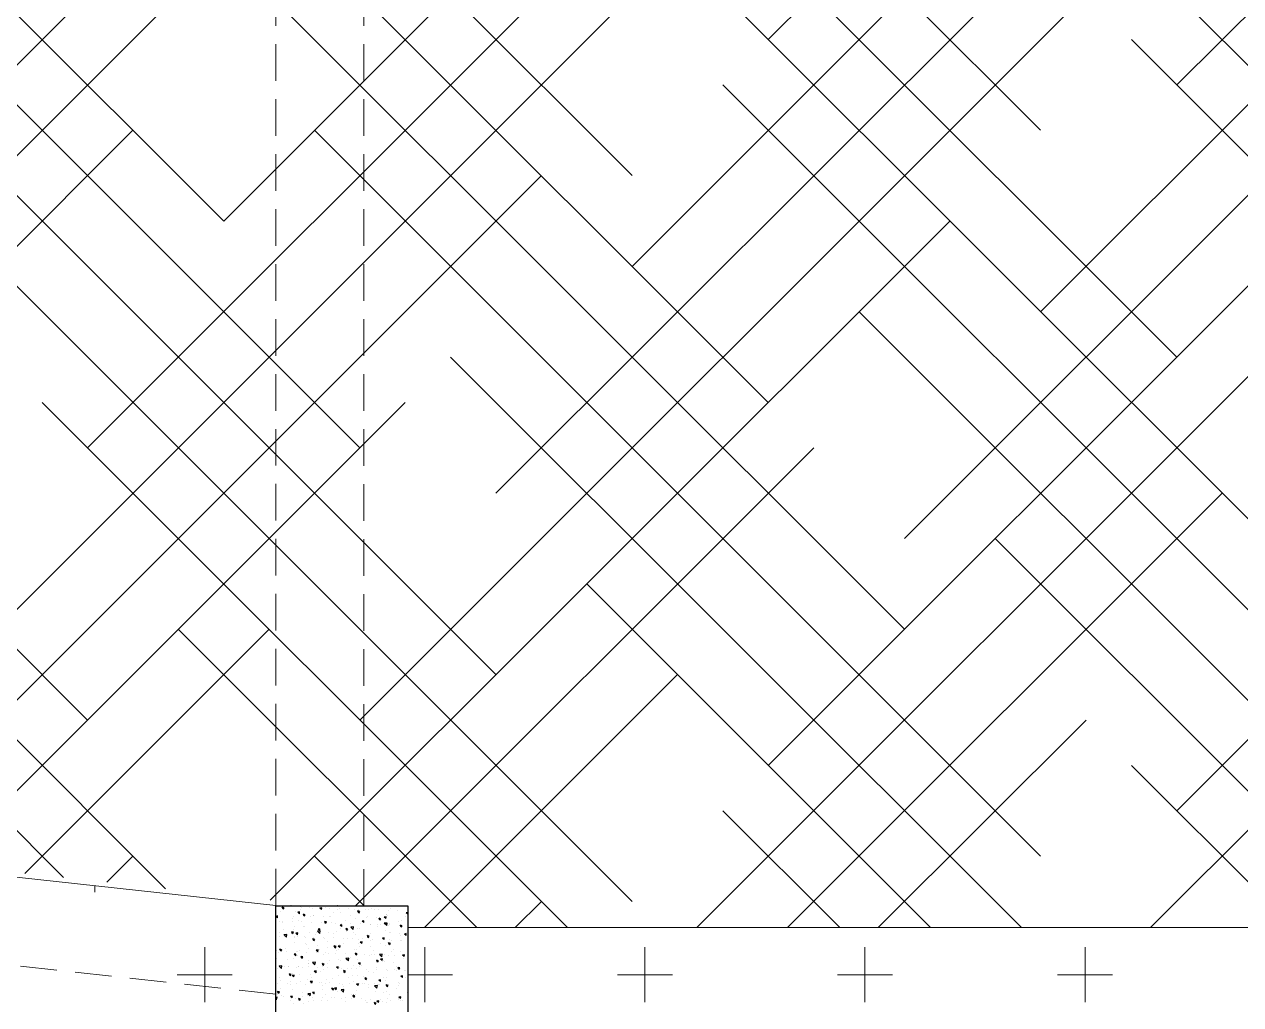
# Model space of a CAD drawing. Header units: millimetres. Extents: x 331487 to 517269, y 198509 to 399936.
# Drawn here: x 394263 to 398409, y 394741 to 398084 of the extents above; entities that cross this region are included whole.
import ezdxf

# ---------------------------------------------------------------- set-up
doc = ezdxf.new("R2010")
doc.units = ezdxf.units.MM
doc.header["$MEASUREMENT"] = 0
doc.linetypes.add('DASHED', pattern=[0.75, 0.5, -0.25])
doc.linetypes.add('DASHED2', pattern=[0.375, 0.25, -0.125])
doc.layers.add('9th_Sunk', color=251, linetype='DASHED', lineweight=5)
doc.layers.add('BEAM', color=1, linetype='Continuous', lineweight=5)
doc.layers.add('COLUMN', color=6, linetype='Continuous')

msp = doc.modelspace()

# ---------------------------------------------------------------- linework, layer by layer
at = {"layer": '9th_Sunk', "linetype": 'Continuous'}
for p, q in [((394942.9, 397413.5), (392820, 399536.5)), ((396335.1, 397568.2), (394366.8, 399536.5)), ((394942.9, 397413.5), (397065.9, 399536.5)), ((397727.2, 397722.9), (395913.6, 399536.5)), ((396335.1, 397258.8), (398612.7, 399536.5)), ((396799.1, 398032.2), (398303.4, 399536.5)), ((397727.2, 397104.1), (400159.5, 399536.5)), ((398191.2, 397877.5), (399850.1, 399536.5)), ((398191.2, 396949.5), (395716.3, 399424.3)), ((393086.8, 396794.8), (395561.7, 399269.7)), ((396799.1, 396794.8), (394324.2, 399269.7)), ((395407, 396640.1), (392932.1, 399115)), ((394478.9, 396640.1), (396953.8, 399115)), ((395871, 396485.4), (398345.9, 398960.3)), ((397263.1, 396330.8), (399738, 398805.6)), ((400047.4, 396330.8), (397572.5, 398805.6)), ((398655.3, 396176.1), (396180.4, 398650.9)), ((392770.1, 396168.8), (395097.6, 398496.3)), ((397263.1, 396021.4), (394788.3, 398496.3)), ((395871, 395866.7), (393396.1, 398341.6)), ((394014.9, 395866.7), (396489.7, 398341.6)), ((395407, 395712), (397881.9, 398186.9)), ((396799.1, 395557.4), (399274, 398032.2)), ((400511.4, 395557.4), (398036.5, 398032.2)), ((399119.3, 395402.7), (396644.4, 397877.5)), ((398191.2, 395402.7), (400666.1, 397877.5)), ((392770.1, 395859.4), (394633.6, 397722.9)), ((397727.2, 395248), (395252.3, 397722.9)), ((393707.9, 395250.4), (396025.7, 397568.2)), ((396335.1, 395093.3), (393860.2, 397568.2)), ((394478.9, 395712), (392770.1, 397420.8)), ((395101.8, 395097.5), (397417.8, 397413.5)), ((396555.1, 395004), (398809.9, 397258.8)), ((394744.9, 395136.6), (392770.1, 397111.4)), ((399208.6, 395004), (397108.5, 397104.1)), ((398101.9, 395004), (400202.1, 397104.1)), ((397661.8, 395004), (395716.3, 396949.5)), ((393986.7, 395219.8), (395561.7, 396794.8)), ((396115, 395004), (394324.2, 396794.8)), ((394397.5, 395174.8), (392932.1, 396640.1)), ((395392.7, 395079), (396953.8, 396640.1)), ((396864.5, 395004), (398345.9, 396485.4)), ((398899.2, 395004), (397572.5, 396330.8)), ((397352.4, 395004), (396180.4, 396176.1)), ((394265.5, 395189.2), (395097.6, 396021.4)), ((395805.6, 395004), (394788.3, 396021.4)), ((395627, 395004), (396489.7, 395866.7)), ((397173.8, 395004), (397881.9, 395712)), ((398589.9, 395004), (398036.5, 395557.4)), ((397043.1, 395004), (396644.4, 395402.7)), ((394544.2, 395158.7), (394633.6, 395248)), ((395421.3, 395079), (395252.3, 395248)), ((395936.4, 395004), (396025.7, 395093.3))]:
    msp.add_line(p, q, dxfattribs=at)
at = {"layer": 'BEAM', "linetype": 'DASHED2', "ltscale": 500}
for p, q in [((395120.1, 395079.3), (395120.1, 399536.5)), ((395420.1, 395079), (395420.1, 399536.5)), ((395120.1, 394777.5), (392620.1, 395051.5))]:
    msp.add_line(p, q, dxfattribs=at)
at = {"layer": 'BEAM', "ltscale": 750}
for p, q in [((395120.1, 395079.3), (392620.1, 395353.3)), ((395420.1, 395079), (395122.2, 395079)), ((399010.1, 395004), (395570.1, 395004))]:
    msp.add_line(p, q, dxfattribs=at)
at = {"layer": 'BEAM', "color": 253, "linetype": 'Continuous', "ltscale": 750}
for p, q in [((394503.6, 395124.5), (394503.6, 395146.8)), ((394878.6, 394803.9), (394878.6, 394937)), ((395628.6, 394749.5), (395628.6, 394937)), ((396378.6, 394749.5), (396378.6, 394937)), ((397128.6, 394749.5), (397128.6, 394937)), ((397878.6, 394749.5), (397878.6, 394937)), ((394784.8, 394843.2), (394972.3, 394843.2)), ((395570.1, 394843.2), (395722.3, 394843.2)), ((396284.8, 394843.2), (396472.3, 394843.2)), ((397034.8, 394843.2), (397222.3, 394843.2)), ((397784.8, 394843.2), (397972.3, 394843.2)), ((394878.6, 394749.5), (394878.6, 394803.9))]:
    msp.add_line(p, q, dxfattribs=at)
at = {"layer": 'COLUMN'}
for p, q in [((395120.1, 394329), (395120.1, 395079)), ((395120.1, 395079), (395570.1, 395079)), ((395570.1, 395079), (395570.1, 394329))]:
    msp.add_line(p, q, dxfattribs=at)
at = {"layer": 'COLUMN', "color": 2, "linetype": 'Continuous'}
for p, q in [((395136.9, 395077.1), (395136.9, 395077.1)), ((395145.2, 395067.2), (395142.5, 395074.2)), ((395148.6, 395072.1), (395142.5, 395074.2)), ((395145.2, 395067.2), (395148.6, 395072.1)), ((395170.1, 395075.8), (395170.1, 395075.8)), ((395173.1, 395078), (395172, 395079)), ((395173.1, 395078), (395173.3, 395079)), ((395203.4, 395074.6), (395203.4, 395074.6)), ((395208.4, 395071.2), (395208.4, 395071.2)), ((395236.7, 395073.4), (395236.7, 395073.4)), ((395244.6, 395069.9), (395244.6, 395069.9)), ((395270, 395072.2), (395270, 395072.2)), ((395276.9, 395071.6), (395270.7, 395070.4)), ((395276.4, 395065.6), (395270.7, 395070.4)), ((395276.4, 395065.6), (395276.9, 395071.6)), ((395291.5, 395074.3), (395291.5, 395074.3)), ((395303.3, 395071), (395303.3, 395071)), ((395330.5, 395078.2), (395330.2, 395079)), ((395330.5, 395078.2), (395331.1, 395079)), ((395336.6, 395069.8), (395336.6, 395069.8)), ((395369.9, 395068.5), (395369.9, 395068.5)), ((395446.5, 395068.4), (395446.5, 395068.4)), ((395459.6, 395076), (395459.6, 395076)), ((395511, 395070.1), (395511, 395070.1)), ((395126.5, 395043.8), (395120.2, 395042.6)), ((395126, 395037.8), (395120.2, 395042.6)), ((395121.7, 395047.1), (395121.7, 395047.1)), ((395126, 395037.8), (395126.5, 395043.8)), ((395134, 395026.4), (395134, 395026.4)), ((395137.8, 395060.7), (395137.8, 395060.7)), ((395143.3, 395026.6), (395143.3, 395026.6)), ((395177.3, 395034.4), (395177.3, 395034.4)), ((395181.4, 395043), (395181.4, 395043)), ((395187.3, 395060.3), (395187.3, 395060.3)), ((395201.7, 395057.7), (395195.5, 395056.5)), ((395201.2, 395051.7), (395195.5, 395056.5)), ((395198.5, 395028), (395198.5, 395028)), ((395201.2, 395051.7), (395201.7, 395057.7)), ((395203.3, 395067), (395203.3, 395067)), ((395217.7, 395042.8), (395215, 395049.8)), ((395221.1, 395047.8), (395215, 395049.8)), ((395217.7, 395042.8), (395221.1, 395047.8)), ((395238.1, 395040.4), (395238.1, 395040.4)), ((395247.9, 395044.9), (395247.9, 395044.9)), ((395248.3, 395046.8), (395248.3, 395046.8)), ((395284, 395043.6), (395284, 395043.6)), ((395302.7, 395042), (395302.7, 395042)), ((395308, 395042.7), (395308, 395042.7)), ((395318.5, 395055.2), (395318.5, 395055.2)), ((395330, 395066.7), (395330, 395066.7)), ((395342.3, 395054.4), (395342.3, 395054.4)), ((395357.9, 395028.9), (395357.9, 395028.9)), ((395375, 395046.5), (395375, 395046.5)), ((395389, 395065.7), (395389, 395065.7)), ((395393.4, 395035), (395393.4, 395035)), ((395403, 395053.9), (395400.3, 395060.9)), ((395406.4, 395058.8), (395400.3, 395060.9)), ((395403, 395053.9), (395406.4, 395058.8)), ((395403.2, 395067.3), (395403.2, 395067.3)), ((395406.9, 395056), (395406.9, 395056)), ((395421.1, 395027.6), (395414.8, 395026.4)), ((395420.6, 395021.6), (395414.8, 395026.4)), ((395420.6, 395021.6), (395421.1, 395027.6)), ((395425.2, 395064.5), (395425.2, 395064.5)), ((395428.5, 395039.4), (395428.5, 395039.4)), ((395434.6, 395042.4), (395434.6, 395042.4)), ((395436.5, 395066.1), (395436.5, 395066.1)), ((395456.6, 395066.4), (395456.6, 395066.4)), ((395464.6, 395038.2), (395464.6, 395038.2)), ((395469.7, 395064.9), (395469.7, 395064.9)), ((395475.5, 395029.5), (395472.8, 395036.5)), ((395478.9, 395034.5), (395472.8, 395036.5)), ((395475.5, 395029.5), (395478.9, 395034.5)), ((395496.3, 395041.5), (395490.1, 395040.3)), ((395495.8, 395035.5), (395490.1, 395040.3)), ((395495.8, 395035.5), (395496.3, 395041.5)), ((395497.6, 395049), (395497.6, 395049)), ((395499.1, 395049.7), (395499.1, 395049.7)), ((395501.6, 395046.2), (395501.6, 395046.2)), ((395503, 395063.7), (395503, 395063.7)), ((395536.3, 395062.5), (395536.3, 395062.5)), ((395548.4, 395029.1), (395548.4, 395029.1)), ((395561.3, 395042.1), (395561.3, 395042.1)), ((395570.1, 395055.1), (395565.3, 395054.2)), ((395570.1, 395050.1), (395565.3, 395054.2)), ((395569.6, 395061.3), (395569.6, 395061.3)), ((395569.6, 395060.3), (395569.6, 395060.3)), ((395131.7, 394988.8), (395131.7, 394988.8)), ((395142.8, 395022.8), (395142.8, 395022.8)), ((395146.1, 394997.8), (395146.1, 394997.8)), ((395177.5, 394983.1), (395174.8, 394990.1)), ((395180.8, 394988.1), (395174.8, 394990.1)), ((395176.5, 395025.3), (395176.5, 395025.3)), ((395177.5, 394983.1), (395180.8, 394988.1)), ((395182.3, 394996.5), (395182.3, 394996.5)), ((395185.1, 395006.9), (395185.1, 395006.9)), ((395195.5, 394986), (395189.2, 394984.8)), ((395194.9, 394980), (395189.2, 394984.8)), ((395194.9, 394980), (395195.4, 394986)), ((395209.8, 395024.1), (395209.8, 395024.1)), ((395213.4, 395008.6), (395213.4, 395008.6)), ((395216.7, 395008.1), (395216.7, 395008.1)), ((395235.9, 394987), (395235.9, 394987)), ((395243.1, 395022.9), (395243.1, 395022.9)), ((395258.4, 394988.5), (395258.4, 394988.5)), ((395271.9, 394993.4), (395262.4, 394992.3)), ((395270.5, 394984.5), (395262.4, 394992.3)), ((395270.7, 394999.8), (395264.4, 394998.7)), ((395270.1, 394993.8), (395264.4, 394998.7)), ((395270.1, 394993.8), (395270.7, 394999.8)), ((395270.5, 394984.5), (395271.9, 394993.4)), ((395276.4, 395021.7), (395276.4, 395021.7)), ((395287.3, 395018.6), (395287.3, 395018.6)), ((395290.2, 395018.5), (395287.6, 395025.5)), ((395293.6, 395023.5), (395287.6, 395025.5)), ((395289.2, 395020.9), (395289.2, 395020.9)), ((395290.2, 395018.5), (395293.6, 395023.5)), ((395300.4, 394988.6), (395300.4, 394988.6)), ((395309.7, 395020.5), (395309.7, 395020.5)), ((395323.4, 395017.3), (395323.4, 395017.3)), ((395326.7, 394992.3), (395326.7, 394992.3)), ((395345.9, 395013.7), (395339.6, 395012.5)), ((395345.4, 395007.7), (395339.6, 395012.5)), ((395340, 395008.3), (395340, 395008.3)), ((395340.1, 395001.1), (395340.1, 395001.1)), ((395343, 395019.3), (395343, 395019.3)), ((395345.4, 395007.7), (395345.9, 395013.7)), ((395362.8, 394994.2), (395360.1, 395001.2)), ((395366.1, 394999.1), (395360.1, 395001.2)), ((395362.8, 394994.2), (395366.1, 394999.1)), ((395362.9, 394991), (395362.9, 394991)), ((395376.3, 395018), (395376.3, 395018)), ((395385.9, 395006.7), (395376.4, 395005.6)), ((395384.5, 394997.8), (395376.4, 395005.6)), ((395384.5, 394997.8), (395385.9, 395006.7)), ((395385, 394988.2), (395385, 394988.2)), ((395397.3, 395002.6), (395397.3, 395002.6)), ((395404.6, 395002.7), (395404.6, 395002.7)), ((395409.6, 395016.8), (395409.6, 395016.8)), ((395442.9, 395015.6), (395442.9, 395015.6)), ((395444.3, 395015.1), (395444.3, 395015.1)), ((395466.6, 395008), (395466.6, 395008)), ((395467.9, 395013.1), (395467.9, 395013.1)), ((395476.1, 395014.4), (395476.1, 395014.4)), ((395499.8, 395019.9), (395490.3, 395018.8)), ((395498.5, 395011), (395490.4, 395018.8)), ((395495.4, 394995.6), (395495.4, 394995.6)), ((395498.5, 395011), (395499.8, 395019.9)), ((395504, 395011.9), (395504, 395011.9)), ((395507.3, 394986.8), (395507.3, 394986.8)), ((395508.8, 395016.7), (395508.8, 395016.7)), ((395509.4, 395013.2), (395509.4, 395013.2)), ((395511.6, 394987.9), (395511.6, 394987.9)), ((395538.5, 395023.4), (395538.5, 395023.4)), ((395542.7, 395012), (395542.7, 395012)), ((395543.5, 394985.5), (395543.5, 394985.5)), ((395548, 395005.2), (395545.4, 395012.2)), ((395551.4, 395010.2), (395545.4, 395012.2)), ((395548, 395005.2), (395551.4, 395010.2)), ((395120.1, 394971), (395120.2, 394972.1)), ((395120.2, 394972.1), (395120.1, 394972.1)), ((395131.7, 394973), (395131.7, 394973)), ((395157.9, 394980.2), (395148.4, 394979.1)), ((395156.6, 394971.3), (395148.5, 394979)), ((395150.3, 394975.2), (395150.3, 394975.2)), ((395156.6, 394971.3), (395157.9, 394980.2)), ((395182.8, 394953.6), (395182.8, 394953.6)), ((395183.6, 394974), (395183.6, 394974)), ((395185.6, 394971.5), (395185.6, 394971.5)), ((395191.4, 394984.7), (395191.4, 394984.7)), ((395196.2, 394974.6), (395196.2, 394974.6)), ((395216.9, 394972.8), (395216.9, 394972.8)), ((395221.7, 394970.2), (395221.7, 394970.2)), ((395223.4, 394950.3), (395223.4, 394950.3)), ((395225, 394945.2), (395225, 394945.2)), ((395250, 394958.8), (395247.3, 394965.8)), ((395253.3, 394963.8), (395247.3, 394965.8)), ((395250, 394958.8), (395253.3, 394963.8)), ((395250.2, 394971.6), (395250.2, 394971.6)), ((395256.2, 394981.8), (395256.2, 394981.8)), ((395261.2, 394943.9), (395261.2, 394943.9)), ((395283.5, 394970.3), (395283.5, 394970.3)), ((395287, 394967.6), (395287, 394967.6)), ((395295.6, 394955.4), (395295.6, 394955.4)), ((395316.7, 394969.1), (395316.7, 394969.1)), ((395318, 394984.4), (395318, 394984.4)), ((395337.8, 394947.7), (395337.8, 394947.7)), ((395350, 394967.9), (395350, 394967.9)), ((395350, 394950), (395350, 394950)), ((395366.2, 394966), (395366.2, 394966)), ((395383.3, 394966.7), (395383.3, 394966.7)), ((395391.2, 394981.6), (395391.2, 394981.6)), ((395402.3, 394964.7), (395402.3, 394964.7)), ((395402.4, 394949.3), (395402.4, 394949.3)), ((395414.8, 394955.8), (395408.6, 394954.7)), ((395414.3, 394949.9), (395408.6, 394954.7)), ((395414.3, 394949.9), (395414.8, 394955.9)), ((395416.6, 394965.5), (395416.6, 394965.5)), ((395435.3, 394969.8), (395432.6, 394976.8)), ((395438.6, 394974.8), (395432.6, 394976.8)), ((395435.3, 394969.8), (395438.6, 394974.8)), ((395436.8, 394976.3), (395436.8, 394976.3)), ((395442, 394961.7), (395442, 394961.7)), ((395444.7, 394984.1), (395444.7, 394984.1)), ((395449.9, 394964.3), (395449.9, 394964.3)), ((395476.2, 394950), (395476.2, 394950)), ((395476.6, 394949.7), (395476.6, 394949.7)), ((395483.2, 394963), (395483.2, 394963)), ((395490.1, 394969.7), (395483.8, 394968.6)), ((395489.5, 394963.7), (395483.8, 394968.6)), ((395489.5, 394963.7), (395490, 394969.7)), ((395507.8, 394945.5), (395505.1, 394952.5)), ((395511.1, 394950.5), (395505.1, 394952.5)), ((395506.5, 394963.3), (395506.5, 394963.3)), ((395507.8, 394945.5), (395511.1, 394950.5)), ((395516.5, 394961.8), (395516.5, 394961.8)), ((395546.2, 394975.7), (395546.2, 394975.7)), ((395546.8, 394960.5), (395546.8, 394960.5)), ((395549.8, 394960.6), (395549.8, 394960.6)), ((395565.3, 394983.6), (395559, 394982.4)), ((395564.7, 394977.6), (395559, 394982.4)), ((395564.7, 394977.6), (395565.3, 394983.6)), ((395124.5, 394924.5), (395124.5, 394924.5)), ((395129.4, 394919.6), (395129.4, 394919.6)), ((395137.2, 394923.5), (395134.5, 394930.5)), ((395140.6, 394928.4), (395134.5, 394930.5)), ((395137.2, 394923.5), (395140.6, 394928.4)), ((395141.7, 394930.5), (395141.7, 394930.5)), ((395154.4, 394934.6), (395154.4, 394934.6)), ((395157.8, 394923.3), (395157.8, 394923.3)), ((395189.2, 394914.2), (395182.9, 394913.1)), ((395188.6, 394908.2), (395182.9, 394913.1)), ((395188.6, 394908.2), (395189.2, 394914.2)), ((395191.1, 394922.1), (395191.1, 394922.1)), ((395193.9, 394908.3), (395193.9, 394908.3)), ((395194, 394921.3), (395194, 394921.3)), ((395201.4, 394926.4), (395201.4, 394926.4)), ((395209.7, 394899.1), (395207, 394906.1)), ((395213.1, 394904.1), (395207, 394906.1)), ((395209.7, 394899.1), (395213.1, 394904.1)), ((395224.4, 394920.8), (395224.4, 394920.8)), ((395233.6, 394933.7), (395233.6, 394933.7)), ((395257.7, 394919.6), (395257.7, 394919.6)), ((395264.4, 394928.1), (395258.1, 394926.9)), ((395263.9, 394922.1), (395258.1, 394926.9)), ((395263.9, 394922.1), (395264.4, 394928.1)), ((395264.4, 394918.8), (395264.4, 394918.8)), ((395268.4, 394930.2), (395268.4, 394930.2)), ((395284.7, 394914.2), (395284.7, 394914.2)), ((395291, 394918.4), (395291, 394918.4)), ((395298.2, 394935.3), (395298.2, 394935.3)), ((395300.6, 394917.6), (395300.6, 394917.6)), ((395322.5, 394934.5), (395319.8, 394941.5)), ((395325.9, 394939.5), (395319.8, 394941.5)), ((395322.5, 394934.5), (395325.9, 394939.5)), ((395324.2, 394917.2), (395324.2, 394917.2)), ((395328, 394926.1), (395328, 394926.1)), ((395339.6, 394942), (395333.3, 394940.8)), ((395339.1, 394936), (395333.3, 394940.8)), ((395335, 394929.1), (395335, 394929.1)), ((395339.1, 394936), (395339.6, 394942)), ((395357.5, 394916), (395357.5, 394916)), ((395374.5, 394902.8), (395374.5, 394902.8)), ((395388.9, 394928.2), (395388.9, 394928.2)), ((395390.8, 394914.8), (395390.8, 394914.8)), ((395395, 394910.2), (395392.3, 394917.2)), ((395398.4, 394915.1), (395392.3, 394917.1)), ((395395, 394929.9), (395395, 394929.9)), ((395395, 394910.2), (395398.4, 394915.1)), ((395405.6, 394939.7), (395405.6, 394939.7)), ((395424.1, 394913.5), (395424.1, 394913.5)), ((395439.7, 394908.3), (395439.7, 394908.3)), ((395441.8, 394938.4), (395441.8, 394938.4)), ((395445.1, 394913.4), (395445.1, 394913.4)), ((395454.7, 394925.8), (395454.7, 394925.8)), ((395457.4, 394912.3), (395457.4, 394912.3)), ((395483.3, 394913.2), (395473.8, 394912.1)), ((395481.9, 394904.3), (395473.8, 394912.1)), ((395481.2, 394912.1), (395481.2, 394912.1)), ((395481.9, 394904.3), (395483.3, 394913.2)), ((395490.7, 394911.1), (395490.7, 394911.1)), ((395493.1, 394942.2), (395493.1, 394942.2)), ((395504.3, 394909.9), (395504.3, 394909.9)), ((395515.7, 394923.7), (395515.7, 394923.7)), ((395521.6, 394929.6), (395521.6, 394929.6)), ((395524, 394909.9), (395524, 394909.9)), ((395543.9, 394922.3), (395543.9, 394922.3)), ((395559, 394911.9), (395552.7, 394910.7)), ((395558.5, 394905.9), (395552.7, 394910.7)), ((395557.3, 394908.7), (395557.3, 394908.7)), ((395558.5, 394905.9), (395559, 394911.9)), ((395123.3, 394898), (395123.3, 394898)), ((395127.2, 394866.3), (395127.2, 394866.3)), ((395130.9, 394874), (395130.9, 394874)), ((395141.4, 394873.4), (395131.9, 394872.3)), ((395140, 394864.5), (395131.9, 394872.3)), ((395140, 394864.5), (395141.4, 394873.4)), ((395151.7, 394872.2), (395151.7, 394872.2)), ((395159.4, 394896.7), (395159.4, 394896.7)), ((395162.7, 394871.7), (395162.7, 394871.7)), ((395164.2, 394872.8), (395164.2, 394872.8)), ((395180.5, 394900.2), (395180.5, 394900.2)), ((395191.7, 394867.9), (395191.7, 394867.9)), ((395197.5, 394871.5), (395197.5, 394871.5)), ((395198.9, 394870.4), (395198.9, 394870.4)), ((395211.4, 394868), (395211.4, 394868)), ((395230.8, 394870.3), (395230.8, 394870.3)), ((395231.4, 394880.3), (395231.4, 394880.3)), ((395233.3, 394882), (395233.3, 394882)), ((395233.4, 394892), (395233.4, 394892)), ((395255.4, 394886.7), (395245.9, 394885.6)), ((395254, 394877.8), (395245.9, 394885.6)), ((395254, 394877.8), (395255.4, 394886.7)), ((395264.1, 394869.1), (395264.1, 394869.1)), ((395278.4, 394871.9), (395278.4, 394871.9)), ((395282.2, 394874.8), (395279.5, 394881.8)), ((395285.6, 394879.8), (395279.5, 394881.8)), ((395282.2, 394874.8), (395285.6, 394879.8)), ((395282.5, 394860.8), (395282.5, 394860.8)), ((395295.9, 394881.9), (395295.9, 394881.9)), ((395297.4, 394867.9), (395297.4, 394867.9)), ((395303.9, 394892.5), (395303.9, 394892.5)), ((395333.3, 394870.2), (395327.1, 394869.1)), ((395332.8, 394864.3), (395327.1, 394869.1)), ((395330.6, 394866.7), (395330.6, 394866.7)), ((395332.8, 394864.3), (395333.3, 394870.3)), ((395335.6, 394894.3), (395335.6, 394894.3)), ((395338, 394867.7), (395338, 394867.7)), ((395340, 394891.3), (395340, 394891.3)), ((395343.3, 394866.2), (395343.3, 394866.2)), ((395369.3, 394900), (395359.8, 394898.9)), ((395368, 394891), (395359.8, 394898.8)), ((395360, 394891.7), (395360, 394891.7)), ((395363.9, 394865.5), (395363.9, 394865.5)), ((395367.9, 394891.1), (395369.3, 394900)), ((395379.5, 394865), (395379.5, 394865)), ((395386.7, 394874.8), (395386.7, 394874.8)), ((395397.2, 394864.2), (395397.2, 394864.2)), ((395400.1, 394895.9), (395400.1, 394895.9)), ((395408.6, 394884.1), (395402.3, 394883)), ((395408, 394878.1), (395402.3, 394883)), ((395405, 394871.6), (395405, 394871.6)), ((395408, 394878.1), (395408.6, 394884.1)), ((395413.9, 394876.5), (395413.9, 394876.5)), ((395430.5, 394863), (395430.5, 394863)), ((395463.8, 394861.8), (395463.8, 394861.8)), ((395464.7, 394867.4), (395464.7, 394867.4)), ((395467.5, 394885.8), (395464.8, 394892.8)), ((395470.9, 394890.8), (395464.8, 394892.8)), ((395467.5, 394885.8), (395470.9, 394890.8)), ((395483.8, 394898), (395477.5, 394896.8)), ((395483.2, 394892), (395477.5, 394896.8)), ((395483.2, 394892), (395483.8, 394898)), ((395484.5, 394887.1), (395484.5, 394887.1)), ((395486.6, 394891.4), (395486.6, 394891.4)), ((395490.8, 394888.8), (395490.8, 394888.8)), ((395497.1, 394860.6), (395497.1, 394860.6)), ((395520.6, 394885.8), (395520.6, 394885.8)), ((395523.9, 394860.8), (395523.9, 394860.8)), ((395531.6, 394871.3), (395531.6, 394871.3)), ((395540, 394861.5), (395537.4, 394868.5)), ((395543.4, 394866.5), (395537.4, 394868.5)), ((395540, 394861.5), (395543.4, 394866.5)), ((395541.7, 394868.9), (395541.7, 394868.9)), ((395555.1, 394897.4), (395555.1, 394897.4)), ((395131.6, 394834.9), (395131.6, 394834.9)), ((395137.9, 394822.6), (395137.9, 394822.6)), ((395169.5, 394839.4), (395166.8, 394846.4)), ((395172.8, 394844.4), (395166.8, 394846.4)), ((395169.5, 394839.4), (395172.8, 394844.4)), ((395171.2, 394821.4), (395171.2, 394821.4)), ((395182.9, 394842.5), (395176.6, 394841.3)), ((395182.4, 394836.5), (395176.6, 394841.3)), ((395178.3, 394846.8), (395178.3, 394846.8)), ((395182.4, 394836.5), (395182.9, 394842.5)), ((395202.2, 394845.4), (395202.2, 394845.4)), ((395204.5, 394820.2), (395204.5, 394820.2)), ((395229.1, 394826.9), (395229.1, 394826.9)), ((395237.8, 394819), (395237.8, 394819)), ((395238.3, 394844.1), (395238.3, 394844.1)), ((395242, 394815.1), (395239.3, 394822.1)), ((395245.3, 394820.1), (395239.3, 394822.1)), ((395241.6, 394819.1), (395241.6, 394819.1)), ((395242, 394815.1), (395245.3, 394820.1)), ((395243.4, 394833.7), (395243.4, 394833.7)), ((395257.6, 394850.4), (395251.8, 394855.2)), ((395258.1, 394856.4), (395251.9, 394855.2)), ((395257.6, 394850.4), (395258.1, 394856.4)), ((395272.8, 394855.7), (395272.8, 394855.7)), ((395293.7, 394828.5), (395293.7, 394828.5)), ((395312.2, 394829.4), (395312.2, 394829.4)), ((395333.3, 394840.9), (395333.3, 394840.9)), ((395354.7, 394850.5), (395352.1, 394857.5)), ((395358.1, 394855.4), (395352.1, 394857.5)), ((395354.7, 394850.5), (395358.1, 394855.4)), ((395370, 394833.4), (395370, 394833.4)), ((395382.8, 394839.9), (395382.8, 394839.9)), ((395384.4, 394821.4), (395384.4, 394821.4)), ((395397.8, 394842.5), (395397.8, 394842.5)), ((395418.9, 394838.7), (395418.9, 394838.7)), ((395427.3, 394826.1), (395424.6, 394833.1)), ((395430.6, 394831.1), (395424.6, 394833.1)), ((395427.3, 394826.1), (395430.6, 394831.1)), ((395437.5, 394854.9), (395437.5, 394854.9)), ((395453.4, 394850.2), (395453.4, 394850.2)), ((395477.5, 394826.3), (395471.2, 394825.1)), ((395477, 394820.3), (395471.2, 394825.1)), ((395477, 394820.3), (395477.5, 394826.3)), ((395488.6, 394835.4), (395488.6, 394835.4)), ((395492.8, 394823.9), (395492.8, 394823.9)), ((395496.6, 394833.1), (395496.6, 394833.1)), ((395502, 394856.5), (395502, 394856.5)), ((395530.4, 394859.4), (395530.4, 394859.4)), ((395552.2, 394834.2), (395546.4, 394839)), ((395552.7, 394840.1), (395546.5, 394839)), ((395552.2, 394834.2), (395552.7, 394840.1)), ((395560.1, 394859.5), (395560.1, 394859.5)), ((395563.4, 394834.5), (395563.4, 394834.5)), ((395563.7, 394858.2), (395563.7, 394858.2)), ((395124.9, 394812.9), (395124.9, 394812.9)), ((395129.2, 394779.7), (395126.5, 394786.7)), ((395132.6, 394784.7), (395126.5, 394786.7)), ((395129.2, 394779.7), (395132.6, 394784.7)), ((395136.6, 394797), (395136.6, 394797)), ((395161.8, 394813.8), (395161.8, 394813.8)), ((395171, 394808.6), (395171, 394808.6)), ((395176, 394793.4), (395176, 394793.4)), ((395189.5, 394814.5), (395189.5, 394814.5)), ((395210.5, 394782.2), (395210.5, 394782.2)), ((395221.4, 394809.7), (395221.4, 394809.7)), ((395238.8, 394780), (395229.3, 394778.9)), ((395237.4, 394771.1), (395229.3, 394778.9)), ((395237.4, 394771.1), (395238.8, 394780)), ((395251.8, 394784.6), (395245.6, 394783.5)), ((395251.3, 394778.7), (395245.6, 394783.5)), ((395251.3, 394778.7), (395251.8, 394784.6)), ((395271.1, 394817.8), (395271.1, 394817.8)), ((395277.7, 394817.8), (395277.7, 394817.8)), ((395280.2, 394807.4), (395280.2, 394807.4)), ((395281, 394792.8), (395281, 394792.8)), ((395288.4, 394813.6), (395288.4, 394813.6)), ((395304.4, 394816.5), (395304.4, 394816.5)), ((395314.5, 394790.8), (395311.8, 394797.8)), ((395317.8, 394795.7), (395311.8, 394797.8)), ((395314.5, 394790.8), (395317.8, 394795.7)), ((395317.2, 394791.5), (395317.2, 394791.5)), ((395327.1, 394798.5), (395320.8, 394797.4)), ((395326.5, 394792.5), (395320.8, 394797.4)), ((395326.5, 394792.5), (395327.1, 394798.5)), ((395331.1, 394787.5), (395331.1, 394787.5)), ((395337.7, 394815.3), (395337.7, 394815.3)), ((395352.8, 394793.2), (395343.3, 394792.1)), ((395351.4, 394784.3), (395343.3, 394792.1)), ((395348.1, 394809.4), (395348.1, 394809.4)), ((395351.4, 394784.3), (395352.8, 394793.2)), ((395351.6, 394803.1), (395351.6, 394803.1)), ((395371, 394814.1), (395371, 394814.1)), ((395395.6, 394789.1), (395395.6, 394789.1)), ((395402.3, 394812.4), (395396, 394811.2)), ((395401.8, 394806.4), (395396, 394811.2)), ((395401.8, 394806.4), (395402.3, 394812.4)), ((395404.3, 394812.9), (395404.3, 394812.9)), ((395415, 394813.3), (395415, 394813.3)), ((395422.2, 394813.6), (395422.2, 394813.6)), ((395435.2, 394801.5), (395435.2, 394801.5)), ((395437.6, 394811.7), (395437.6, 394811.7)), ((395466.7, 394806.5), (395457.2, 394805.4)), ((395465.4, 394797.6), (395457.2, 394805.4)), ((395458.4, 394812.3), (395458.4, 394812.3)), ((395461.7, 394787.3), (395461.7, 394787.3)), ((395465.4, 394797.6), (395466.7, 394806.5)), ((395470.8, 394810.5), (395470.8, 394810.5)), ((395474.7, 394809.1), (395474.7, 394809.1)), ((395486.3, 394782.1), (395486.3, 394782.1)), ((395499.8, 394801.8), (395497.1, 394808.8)), ((395503.1, 394806.8), (395497.1, 394808.8)), ((395497.8, 394786), (395497.8, 394786)), ((395499.8, 394801.8), (395503.1, 394806.8)), ((395499.8, 394803.1), (395499.8, 394803.1)), ((395504.1, 394809.3), (395504.1, 394809.3)), ((395532.3, 394797.6), (395532.3, 394797.6)), ((395537.4, 394808), (395537.4, 394808)), ((395539.4, 394815.5), (395539.4, 394815.5)), ((395541.6, 394813), (395541.6, 394813)), ((395570.1, 394783.1), (395569.6, 394784.5)), ((395570.1, 394784.3), (395569.6, 394784.5)), ((395124.8, 394766.7), (395120.1, 394766.2)), ((395123.5, 394757.8), (395120.1, 394761)), ((395122.7, 394759.5), (395122.7, 394759.5)), ((395123.5, 394757.8), (395124.8, 394766.7)), ((395126.8, 394775.7), (395126.8, 394775.7)), ((395139.9, 394772), (395139.9, 394772)), ((395145.4, 394770.7), (395145.4, 394770.7)), ((395176.6, 394770.8), (395170.4, 394769.6)), ((395176.1, 394764.8), (395170.4, 394769.6)), ((395171.8, 394755.5), (395171.8, 394755.5)), ((395176, 394770.7), (395176, 394770.7)), ((395176.1, 394764.8), (395176.6, 394770.8)), ((395178.7, 394769.5), (395178.7, 394769.5)), ((395179.3, 394745.6), (395179.3, 394745.6)), ((395187.2, 394761.1), (395187.2, 394761.1)), ((395201.7, 394755.4), (395199, 394762.4)), ((395205.1, 394760.4), (395199, 394762.4)), ((395201.7, 394755.4), (395205.1, 394760.4)), ((395212, 394768.3), (395212, 394768.3)), ((395215.5, 394744.4), (395215.5, 394744.4)), ((395226.9, 394773.5), (395226.9, 394773.5)), ((395231.4, 394751.4), (395231.4, 394751.4)), ((395245.3, 394767), (395245.3, 394767)), ((395249.9, 394755.9), (395249.9, 394755.9)), ((395253.4, 394775.4), (395253.4, 394775.4)), ((395278, 394754), (395278, 394754)), ((395278.6, 394765.8), (395278.6, 394765.8)), ((395291.4, 394775.1), (395291.4, 394775.1)), ((395298.4, 394755.2), (395298.4, 394755.2)), ((395311.9, 394764.6), (395311.9, 394764.6)), ((395320.5, 394766.5), (395320.5, 394766.5)), ((395345.2, 394763.4), (395345.2, 394763.4)), ((395356.6, 394765.2), (395356.6, 394765.2)), ((395358.1, 394751.1), (395358.1, 394751.1)), ((395378.5, 394762.2), (395378.5, 394762.2)), ((395380, 394775.1), (395380, 394775.1)), ((395382.2, 394768), (395382.2, 394768)), ((395387, 394766.4), (395384.3, 394773.4)), ((395390.4, 394771.4), (395384.3, 394773.4)), ((395387, 394766.4), (395390.4, 394771.4)), ((395391.1, 394776.8), (395391.1, 394776.8)), ((395411.8, 394761), (395411.8, 394761)), ((395425, 394754.9), (395425, 394754.9)), ((395430.5, 394750.5), (395430.5, 394750.5)), ((395433, 394748.2), (395433, 394748.2)), ((395445, 394759.7), (395445, 394759.7)), ((395459.5, 394742.1), (395456.8, 394749.1)), ((395462.9, 394747.1), (395456.8, 394749.1)), ((395459.5, 394742.1), (395462.9, 394747.1)), ((395471.2, 394754.5), (395465, 394753.4)), ((395470.7, 394748.6), (395465, 394753.4)), ((395470.7, 394748.6), (395471.2, 394754.5)), ((395478.3, 394758.5), (395478.3, 394758.5)), ((395484.7, 394750.8), (395484.7, 394750.8)), ((395497.5, 394749.8), (395497.5, 394749.8)), ((395501.1, 394761), (395501.1, 394761)), ((395506.7, 394774.8), (395506.7, 394774.8)), ((395511.6, 394757.3), (395511.6, 394757.3)), ((395537.2, 394762.2), (395537.2, 394762.2)), ((395537.2, 394759.7), (395537.2, 394759.7)), ((395546.4, 394768.4), (395540.2, 394767.3)), ((395545.9, 394762.4), (395540.2, 394767.3)), ((395544.9, 394756.1), (395544.9, 394756.1)), ((395545.9, 394762.4), (395546.4, 394768.4)), ((395551.7, 394754.6), (395551.7, 394754.6))]:
    msp.add_line(p, q, dxfattribs=at)

doc.saveas('drawing.dxf')
